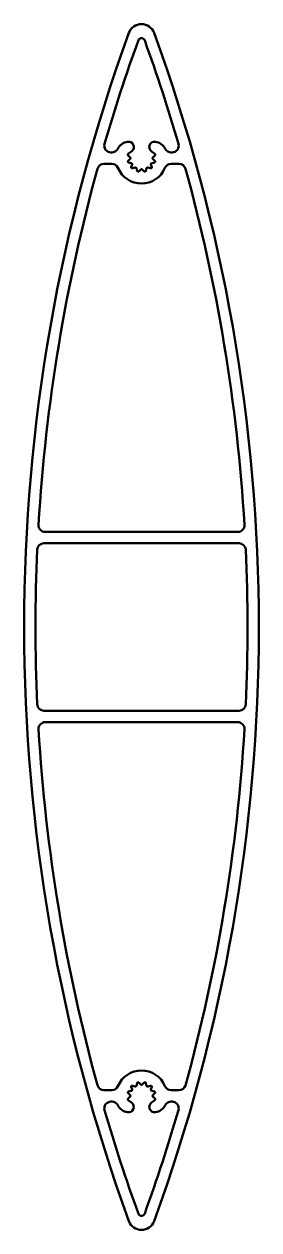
# Model space of a CAD drawing. Header units: millimetres. Extents: x 444 to 479, y 477 to 657.
import ezdxf

# ---------------------------------------------------------------- set-up
doc = ezdxf.new("R2010")
doc.units = ezdxf.units.MM

msp = doc.modelspace()

# ---------------------------------------------------------------- linework, layer by layer
at = {"lineweight": 50, "ltscale": 0.05}
msp.add_lwpolyline([(459.19, 656.1, 0.176318), (459.18, 478.7, 0.695088), (462.93, 478.69, 0.176332), (462.93, 656.1, 0.695088), (459.18, 656.08)], format="xyb", dxfattribs=at)
for points in [[(462, 635.98), (462.4, 635.87, 0.580901), (462.58, 636.05), (462.47, 636.45, -0.417332), (462.58, 636.64), (462.98, 636.74, 0.580901), (463.05, 637), (462.75, 637.29, -0.417332), (462.75, 637.5), (463.05, 637.79, 0.45244), (463.03, 638.02), (462.5, 638.43, -0.763253), (463.13, 639.84, -0.239894), (464.6, 638.78, 0.278465), (465.49, 638.24), (465.61, 638.24, 0.499986), (466.57, 639.52, 0.015776), (461.53, 654.98, 0.70186), (460.59, 654.98, 0.015776), (455.55, 639.52, 0.499988), (456.51, 638.24), (456.63, 638.24, 0.282432), (457.52, 638.79, -0.237955), (458.98, 639.84, -0.763251), (459.62, 638.43), (459.08, 638.02, 0.45244), (459.07, 637.79), (459.36, 637.5, -0.417332), (459.36, 637.29), (459.07, 637, 0.580901), (459.14, 636.74), (459.54, 636.64, -0.417332), (459.64, 636.45), (459.53, 636.05, 0.580901), (459.72, 635.87), (460.12, 635.98, -0.417332), (460.3, 635.87), (460.41, 635.47, 0.580901), (460.66, 635.41), (460.95, 635.7, -0.417332), (461.16, 635.7), (461.46, 635.41, 0.580901), (461.71, 635.47), (461.81, 635.87, -0.417332)], [(464.56, 635.93, -0.302539), (465.49, 636.54), (466.66, 636.54, -0.337514), (467.62, 635.81, -0.052424), (476.42, 582.65, -0.431678), (475.42, 581.59), (446.69, 581.59, -0.43168), (445.7, 582.65, -0.052424), (454.49, 635.81, -0.337512), (455.46, 636.54), (456.63, 636.54, -0.302539), (457.55, 635.93, 0.66604)], [(475.61, 554.89, 0.401144), (476.61, 555.85, 0.022416), (476.61, 578.94, 0.401146), (475.61, 579.89), (446.5, 579.89, 0.401144), (445.5, 578.94, 0.022416), (445.5, 555.85, 0.401146), (446.5, 554.89)], [(454.49, 498.98, 0.337512), (455.46, 498.24), (456.63, 498.24, 0.302539), (457.55, 498.86, -0.66604), (464.56, 498.86, 0.302539), (465.49, 498.24), (466.66, 498.24, 0.334184), (467.62, 498.97, 0.052436), (476.42, 552.13, 0.43168), (475.42, 553.19), (446.69, 553.19, 0.431678), (445.7, 552.13, 0.052424)], [(459.53, 498.73), (459.64, 498.33, -0.417332), (459.54, 498.15), (459.14, 498.04, 0.580901), (459.07, 497.79), (459.36, 497.5, -0.417332), (459.36, 497.29), (459.07, 497, 0.45244), (459.08, 496.77), (459.62, 496.35, -0.763251), (458.98, 494.95, -0.237955), (457.52, 496, 0.282432), (456.63, 496.54), (456.51, 496.54, 0.499988), (455.55, 495.26, 0.015776), (460.59, 479.81, 0.70186), (461.53, 479.81, 0.015788), (466.57, 495.28, 0.496152), (465.61, 496.54), (465.49, 496.54, 0.278465), (464.6, 496.01, -0.239894), (463.13, 494.95, -0.763253), (462.5, 496.35), (463.03, 496.77, 0.45244), (463.05, 497), (462.75, 497.29, -0.417332), (462.75, 497.5), (463.05, 497.79, 0.580901), (462.98, 498.04), (462.58, 498.15, -0.417332), (462.47, 498.33), (462.58, 498.73, 0.580901), (462.4, 498.92), (462, 498.81, -0.417332), (461.81, 498.91), (461.71, 499.32, 0.580901), (461.46, 499.38), (461.16, 499.09, -0.417332), (460.95, 499.09), (460.66, 499.38, 0.580901), (460.41, 499.32), (460.3, 498.91, -0.417332), (460.12, 498.81), (459.72, 498.92, 0.580901)]]:
    msp.add_lwpolyline(points, format="xyb", close=True, dxfattribs=at)

doc.saveas('drawing.dxf')
